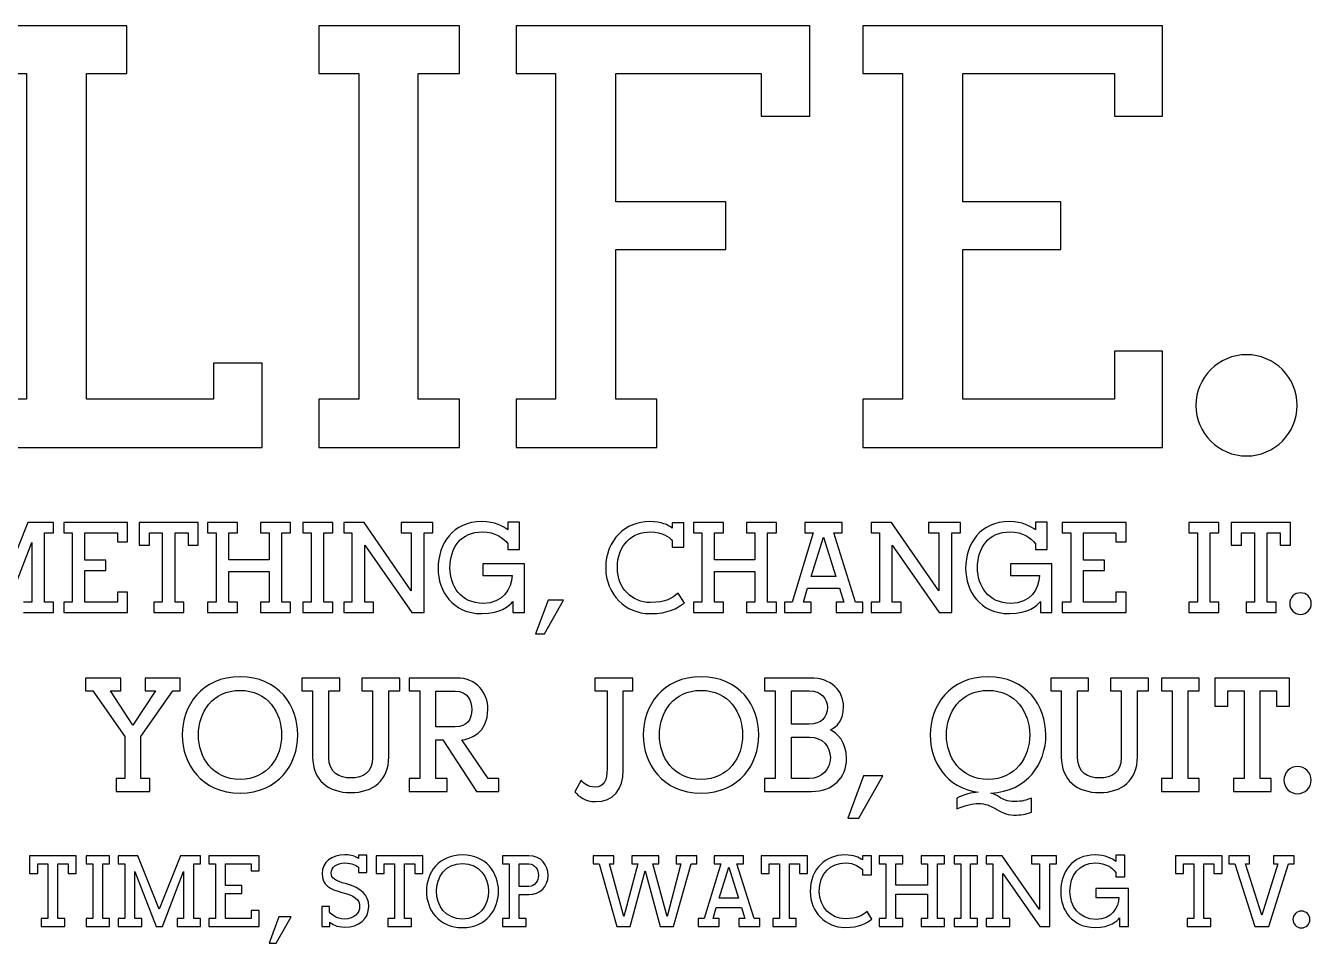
# Model space of a CAD drawing. Extents: x 11 to 200, y 17 to 278.
# Drawn here: x 112.2 to 199.4, y 213.9 to 276.1 of the extents above; entities that cross this region are included whole.
import ezdxf

# ---------------------------------------------------------------- set-up
doc = ezdxf.new("R2010")
doc.units = 0
doc.layers.add('Ebene_1', color=7, linetype='CONTINUOUS')

msp = doc.modelspace()

# ---------------------------------------------------------------- linework, layer by layer
at = {"layer": 'Ebene_1', "color": 7}
for points in [[(124.94152, 250.776953), (116.32778, 250.776953), (116.32778, 272.848812), (119.052812, 272.848812), (119.052812, 276.09398), (109.559421, 276.094156), (109.559421, 272.848812), (112.242402, 272.848812), (112.242402, 250.776953), (109.559421, 250.776953), (109.559421, 247.492133), (128.225528, 247.492133), (128.225528, 253.220715), (124.94152, 253.220715), (124.94152, 250.776953), (124.94152, 250.776953)], [(138.800395, 250.776953), (138.800395, 272.848812), (141.604202, 272.848812), (141.604202, 276.09398), (132.07003, 276.09398), (132.07003, 272.848812), (134.794427, 272.848812), (134.794427, 250.776953), (132.07003, 250.776953), (132.07003, 247.492133), (141.604202, 247.492133), (141.604202, 250.776953), (138.800395, 250.776953), (138.800395, 250.776953)], [(145.449445, 247.492133), (154.983264, 247.492133), (154.983264, 250.776953), (152.219568, 250.776953), (152.219568, 260.911765), (159.670446, 260.911765), (159.670446, 264.156332), (152.219568, 264.156332), (152.219568, 272.848812), (162.073498, 272.848812), (162.073498, 269.96496), (165.357788, 269.96496), (165.357788, 276.09398), (145.449445, 276.09398), (145.449445, 272.848812), (148.133554, 272.848812), (148.133554, 250.776953), (145.449445, 250.776953), (145.449445, 247.492133), (145.449445, 247.492133)], [(168.963318, 247.492133), (189.273758, 247.492133), (189.273758, 254.021627), (186.028908, 254.021627), (186.028908, 250.776953), (175.732806, 250.776953), (175.732806, 260.911765), (182.38295, 260.911765), (182.38295, 264.156332), (175.732806, 264.156332), (175.732806, 272.848812), (186.028908, 272.848812), (186.028908, 269.96496), (189.273758, 269.96496), (189.273758, 276.09398), (168.963318, 276.09398), (168.963318, 272.848812), (171.646475, 272.848812), (171.646475, 250.776953), (168.963318, 250.776953), (168.963318, 247.492133), (168.963318, 247.492133)], [(113.477477, 237.000557), (113.477477, 241.714586), (114.075365, 241.714586), (114.075365, 242.397952), (112.342414, 242.397952), (110.515202, 237.786405)], [(114.775911, 236.300858), (119.105235, 236.300858), (119.105235, 237.69246), (118.413685, 237.69246), (118.413685, 237.000557), (116.218736, 237.000557), (116.218736, 239.16111), (117.63588, 239.16111), (117.63588, 239.853013), (116.218736, 239.853013), (116.218736, 241.706119), (118.413685, 241.706119), (118.413685, 241.09151), (119.105235, 241.09151), (119.105235, 242.397952), (114.775911, 242.397952), (114.775911, 241.706119), (115.348575, 241.706119), (115.348575, 237.000557), (114.775911, 237.000557), (114.775911, 236.300858), (114.775911, 236.300858)], [(122.922431, 237.000557), (122.332552, 237.000557), (122.332552, 241.706119), (123.204513, 241.706119), (123.204513, 240.877691), (123.89571, 240.877691), (123.89571, 242.397952), (119.89073, 242.397952), (119.89073, 240.877691), (120.590782, 240.877691), (120.590782, 241.706119), (121.461755, 241.706119), (121.461755, 237.000557), (120.889726, 237.000557), (120.889726, 236.300858), (122.922431, 236.300858), (122.922431, 237.000557), (122.922431, 237.000557)], [(129.557476, 237.000557), (129.557476, 241.706119), (130.16376, 241.706119), (130.16376, 242.397952), (128.130878, 242.397952), (128.130878, 241.706119), (128.704883, 241.706119), (128.704883, 239.870017), (125.961824, 239.870017), (125.961824, 241.706119), (126.560523, 241.706119), (126.560523, 242.397952), (124.536813, 242.397952), (124.536813, 241.706119), (125.108878, 241.706119), (125.108878, 237.000557), (124.536813, 237.000557), (124.536813, 236.300858), (126.560523, 236.300858), (126.560523, 237.000557), (125.961824, 237.000557), (125.961824, 239.093024), (128.704883, 239.093024), (128.704883, 237.000557), (128.130878, 237.000557), (128.130878, 236.300858), (130.16376, 236.300858), (130.16376, 237.000557), (129.557476, 237.000557), (129.557476, 237.000557)], [(132.419245, 237.000557), (132.419245, 241.706119), (133.015686, 241.706119), (133.015686, 242.397952), (130.983157, 242.397952), (130.983157, 241.706119), (131.563688, 241.706119), (131.563688, 237.000557), (130.983157, 237.000557), (130.983157, 236.300858), (133.015686, 236.300858), (133.015686, 237.000557), (132.419245, 237.000557), (132.419245, 237.000557)], [(135.783298, 237.000557), (135.18541, 237.000557), (135.18541, 240.860334), (138.370359, 236.300858), (139.22461, 236.300858), (139.22461, 241.706119), (139.813008, 241.706119), (139.813008, 242.397952), (137.652597, 242.397952), (137.652597, 241.706119), (138.344959, 241.706119), (138.344959, 237.777727), (135.142019, 242.397952), (133.75913, 242.397952), (133.75913, 241.706119), (134.313132, 241.706119), (134.313132, 237.000557), (133.75913, 237.000557), (133.75913, 236.300858), (135.783298, 236.300858), (135.783298, 237.000557), (135.783298, 237.000557)], [(144.893749, 240.962993), (144.893749, 240.570069), (145.680232, 240.570069), (145.680232, 242.440849), (144.893749, 242.440849), (144.893749, 241.902546)], [(156.038916, 240.741484), (156.822788, 240.741484), (156.822788, 242.380912), (156.038916, 242.380912), (156.038916, 242.030251)], [(162.501946, 237.000557), (162.501946, 241.706119), (163.108971, 241.706119), (163.108971, 242.397952), (161.076971, 242.397952), (161.076971, 241.706119), (161.649282, 241.706119), (161.649282, 239.870017), (158.90767, 239.870017), (158.90767, 241.706119), (159.505275, 241.706119), (159.505275, 242.397952), (157.481883, 242.397952), (157.481883, 241.706119), (158.052925, 241.706119), (158.052925, 237.000557), (157.481883, 237.000557), (157.481883, 236.300858), (159.505275, 236.300858), (159.505275, 237.000557), (158.90767, 237.000557), (158.90767, 239.093024), (161.649282, 239.093024), (161.649282, 237.000557), (161.076971, 237.000557), (161.076971, 236.300858), (163.108971, 236.300858), (163.108971, 237.000557), (162.501946, 237.000557), (162.501946, 237.000557)], [(168.463644, 237.000557), (166.985787, 241.706119), (167.558134, 241.706119), (167.558134, 242.397952), (165.030022, 242.397952), (165.030022, 241.706119), (165.593726, 241.706119), (164.15972, 237.000557), (163.654471, 237.000557), (163.654471, 236.300858), (165.448981, 236.300858), (165.448981, 237.000557), (164.927858, 237.000557), (165.20112, 237.94833), (167.379205, 237.94833), (167.677972, 237.000557), (167.156849, 237.000557), (167.156849, 236.300858), (168.95905, 236.300858), (168.95905, 237.000557), (168.463644, 237.000557), (168.463644, 237.000557)], [(171.554436, 237.000557), (170.956724, 237.000557), (170.956724, 240.860334), (174.14132, 236.300858), (174.996065, 236.300858), (174.996065, 241.706119), (175.585451, 241.706119), (175.585451, 242.397952), (173.424899, 242.397952), (173.424899, 241.706119), (174.116273, 241.706119), (174.116273, 237.777727), (170.913968, 242.397952), (169.530902, 242.397952), (169.530902, 241.706119), (170.085434, 241.706119), (170.085434, 237.000557), (169.530902, 237.000557), (169.530902, 236.300858), (171.554436, 236.300858), (171.554436, 237.000557), (171.554436, 237.000557)], [(180.665592, 240.962993), (180.665592, 240.570069), (181.451369, 240.570069), (181.451369, 242.440849), (180.665592, 242.440849), (180.665592, 241.902546)], [(182.486066, 236.300858), (186.813098, 236.300858), (186.813098, 237.69246), (186.122218, 237.69246), (186.122218, 237.000557), (183.928398, 237.000557), (183.928398, 239.16111), (185.344554, 239.16111), (185.344554, 239.853013), (183.928398, 239.853013), (183.928398, 241.706119), (186.122218, 241.706119), (186.122218, 241.09151), (186.813098, 241.09151), (186.813098, 242.397952), (182.486066, 242.397952), (182.486066, 241.706119), (183.057461, 241.706119), (183.057461, 237.000557), (182.486066, 237.000557), (182.486066, 236.300858), (182.486066, 236.300858)], [(192.512046, 237.000557), (192.512046, 241.706119), (193.109616, 241.706119), (193.109616, 242.397952), (191.077899, 242.397952), (191.077899, 241.706119), (191.6591, 241.706119), (191.6591, 237.000557), (191.077899, 237.000557), (191.077899, 236.300858), (193.109616, 236.300858), (193.109616, 237.000557), (192.512046, 237.000557), (192.512046, 237.000557)], [(196.978213, 237.000557), (196.388862, 237.000557), (196.388862, 241.706119), (197.261458, 241.706119), (197.261458, 240.877691), (197.952338, 240.877691), (197.952338, 242.397952), (193.947852, 242.397952), (193.947852, 240.877691), (194.646916, 240.877691), (194.646916, 241.706119), (195.517854, 241.706119), (195.517854, 237.000557), (194.94653, 237.000557), (194.94653, 236.300858), (196.978213, 236.300858), (196.978213, 237.000557), (196.978213, 237.000557)], [(110.779291, 236.300858), (112.60735, 241.047942), (112.60735, 237.000557), (112.051831, 237.000557)], [(156.038916, 241.201682), (156.038916, 240.741484), (156.038916, 240.741484)], [(167.130638, 238.742715), (165.448981, 238.742715), (166.29459, 241.40714), (167.130638, 238.742715), (167.130638, 238.742715)], [(145.236085, 237.052134), (145.236085, 236.300858), (146.013748, 236.300858), (146.013748, 239.596473), (143.195053, 239.596473), (143.195053, 238.811084), (145.175054, 238.811084)], [(181.007751, 237.052134), (181.007751, 236.300858), (181.783756, 236.300858), (181.783756, 239.596473), (178.966191, 239.596473), (178.966191, 238.811084), (180.948802, 238.811084)], [(147.619804, 237.142339), (146.777653, 234.860466), (147.376176, 234.860466), (148.668224, 237.142339), (147.619804, 237.142339), (147.619804, 237.142339)], [(156.858631, 236.949475), (156.447715, 237.615484)], [(112.051831, 236.300858), (114.075365, 236.300858), (114.075365, 237.000557), (113.477477, 237.000557), (113.477477, 237.000557)], [(118.909761, 225.054549), (118.338543, 225.054549), (118.338543, 224.170982), (120.611737, 224.170982), (120.611737, 225.054549), (120.00944, 225.054549), (120.00944, 227.887461), (122.174719, 230.9912), (122.669843, 230.9912), (122.669843, 231.863795), (120.289404, 231.863795), (120.289404, 230.9912), (121.010552, 230.9912), (119.459353, 228.674332), (117.950523, 230.9912), (118.64045, 230.9912), (118.64045, 231.863795), (116.24837, 231.863795), (116.24837, 230.9912), (116.744128, 230.9912), (118.909761, 227.887461), (118.909761, 225.054549), (118.909761, 225.054549)], [(132.753572, 226.454654), (132.753572, 230.9912), (133.496522, 230.9912), (133.496522, 231.863795), (130.933697, 231.863795), (130.933697, 230.9912), (131.654387, 230.9912), (131.654387, 226.519777)], [(136.815879, 230.9912), (137.559146, 230.9912), (137.559146, 231.863795), (134.994346, 231.863795), (134.994346, 230.9912), (135.716658, 230.9912), (135.716658, 226.454654)], [(141.448204, 231.863795), (138.205788, 231.863795), (138.205788, 230.9912), (138.927642, 230.9912), (138.927642, 225.054549), (138.205788, 225.054549), (138.205788, 224.170982), (140.769918, 224.170982), (140.769918, 225.054549), (140.014868, 225.054549), (140.014868, 227.661718), (140.014868, 227.661718)], [(152.721041, 225.593312), (152.721041, 230.9912), (153.367365, 230.9912), (153.367365, 231.863795), (150.781645, 231.863795), (150.781645, 230.9912), (151.622985, 230.9912), (151.622985, 225.711669)], [(165.412469, 231.863795), (162.29924, 231.863795), (162.29924, 230.9912), (163.021694, 230.9912), (163.021694, 225.054549), (162.29924, 225.054549), (162.29924, 224.170982), (165.477803, 224.170982)], [(183.519141, 226.454654), (183.519141, 230.9912), (184.264031, 230.9912), (184.264031, 231.863795), (181.698596, 231.863795), (181.698596, 230.9912), (182.420591, 230.9912), (182.420591, 226.519777)], [(187.580918, 230.9912), (188.324221, 230.9912), (188.324221, 231.863795), (185.760409, 231.863795), (185.760409, 230.9912), (186.482368, 230.9912), (186.482368, 226.454654)], [(191.018985, 225.054549), (191.018985, 230.9912), (191.77206, 230.9912), (191.77206, 231.863795), (189.208282, 231.863795), (189.208282, 230.9912), (189.940085, 230.9912), (189.940085, 225.054549), (189.208282, 225.054549), (189.208282, 224.170982), (191.77206, 224.170982), (191.77206, 225.054549), (191.018985, 225.054549), (191.018985, 225.054549)], [(196.654081, 225.054549), (195.909155, 225.054549), (195.909155, 230.9912), (197.009328, 230.9912), (197.009328, 229.946554), (197.881924, 229.946554), (197.881924, 231.863795), (192.828029, 231.863795), (192.828029, 229.946554), (193.71209, 229.946554), (193.71209, 230.9912), (194.812263, 230.9912), (194.812263, 225.054549), (194.088645, 225.054549), (194.088645, 224.170982), (196.654081, 224.170982), (196.654081, 225.054549), (196.654081, 225.054549)], [(136.815879, 226.519777), (136.815879, 230.9912), (136.815879, 230.9912)], [(141.329847, 228.544968), (140.014868, 228.544968), (140.014868, 230.969927), (141.329847, 230.969927)], [(164.119785, 230.9912), (165.315702, 230.9912)], [(165.326814, 228.728307), (164.119785, 228.728307), (164.119785, 230.9912), (164.119785, 230.9912)], [(187.580918, 226.519777), (187.580918, 230.9912), (187.580918, 230.9912)], [(140.014868, 227.661718), (140.489495, 227.661718), (142.773343, 224.170982), (144.27099, 224.170982), (144.27099, 225.054549), (143.548854, 225.054549), (141.771701, 227.661718)], [(164.119785, 227.856028), (165.348298, 227.856028)], [(165.348298, 225.054549), (164.119785, 225.054549), (164.119785, 227.856028), (164.119785, 227.856028)], [(149.855357, 224.936016), (149.424121, 224.149357)], [(169.005228, 225.232808), (167.943014, 222.354529), (168.698241, 222.354529), (170.328674, 225.232808), (169.005228, 225.232808), (169.005228, 225.232808)], [(175.341505, 223.707185), (175.341505, 222.985649)], [(180.393777, 222.759095), (180.393777, 223.718298)], [(114.853169, 215.560312), (114.385456, 215.560312), (114.385456, 219.267195), (115.07616, 219.267195), (115.07616, 218.614274), (115.621378, 218.614274), (115.621378, 219.811848), (112.46377, 219.812025), (112.46377, 218.614274), (113.015338, 218.614274), (113.015338, 219.267195), (113.702267, 219.267195), (113.702267, 215.560312), (113.250711, 215.560312), (113.250711, 215.00959), (114.853169, 215.00959), (114.853169, 215.560312), (114.853169, 215.560312)], [(117.418146, 215.560312), (117.418146, 219.267195), (117.888786, 219.267195), (117.888786, 219.811848), (116.292114, 219.811848), (116.292114, 219.267195), (116.749208, 219.267195), (116.749208, 215.560312), (116.292114, 215.560312), (116.292114, 215.00959), (117.888786, 215.00959), (117.888786, 215.560312), (117.418146, 215.560312), (117.418146, 215.560312)], [(123.589887, 215.560312), (123.589887, 219.273721), (124.06074, 219.273721), (124.06074, 219.811848), (122.699123, 219.811848), (121.256615, 216.179648), (119.813154, 219.811848), (118.471963, 219.811848), (118.471963, 219.273721), (118.922355, 219.273721), (118.922355, 215.560312), (118.471963, 215.560312), (118.471963, 215.00959), (120.062815, 215.00959), (120.062815, 215.560312), (119.603921, 215.560312), (119.603921, 218.748541), (121.047418, 215.00959), (121.465001, 215.00959), (122.907509, 218.748541), (122.907509, 215.560312), (122.469288, 215.560312), (122.469288, 215.00959), (124.06074, 215.00959), (124.06074, 215.560312), (123.589887, 215.560312), (123.589887, 215.560312)], [(124.61446, 215.00959), (128.020846, 215.00959), (128.020846, 216.104365), (127.476193, 216.104365), (127.476193, 215.560312), (125.748181, 215.560312), (125.748181, 217.257737), (126.863418, 217.257737), (126.863418, 217.802109), (125.748181, 217.802109), (125.748181, 219.267195), (127.476193, 219.267195), (127.476193, 218.780926), (128.020846, 218.780926), (128.020846, 219.811848), (124.61446, 219.811848), (124.61446, 219.267195), (125.06531, 219.267195), (125.06531, 215.560312), (124.61446, 215.560312), (124.61446, 215.00959), (124.61446, 215.00959)], [(134.768745, 219.035349), (134.768745, 218.685005), (135.319501, 218.685005), (135.319501, 219.841975), (134.768745, 219.841975), (134.768745, 219.634048)], [(138.351838, 215.560312), (137.884266, 215.560312), (137.884266, 219.267195), (138.575146, 219.267195), (138.575146, 218.614274), (139.120153, 218.614274), (139.120153, 219.811848), (135.962756, 219.811848), (135.962756, 218.614274), (136.513795, 218.614274), (136.513795, 219.267195), (137.200265, 219.267195), (137.200265, 215.560312), (136.75005, 215.560312), (136.75005, 215.00959), (138.351838, 215.00959), (138.351838, 215.560312), (138.351838, 215.560312)], [(146.315338, 219.811848), (144.53575, 219.811848), (144.53575, 219.267195), (144.986141, 219.267195), (144.986141, 215.560312), (144.53575, 215.560312), (144.53575, 215.00959), (146.12639, 215.00959), (146.12639, 215.560312), (145.66224, 215.560312), (145.66224, 217.184218), (146.315338, 217.184218)], [(153.711218, 219.267195), (152.748381, 215.688335), (151.786568, 219.267195), (152.087805, 219.267195), (152.087805, 219.811848), (150.681104, 219.811848), (150.681104, 219.267195), (151.076356, 219.267195), (152.275765, 215.00959), (153.186143, 215.00959), (154.201861, 218.782901), (155.21772, 215.00959), (156.128945, 215.00959), (157.31509, 219.259786), (157.709954, 219.267195), (157.709954, 219.811848), (156.298243, 219.811848), (156.298243, 219.267195), (156.632394, 219.267195), (155.696898, 215.688335), (154.726548, 219.259786), (155.13584, 219.259786), (155.13584, 219.811848), (153.294552, 219.811848), (153.294552, 219.267195), (153.711218, 219.267195), (153.711218, 219.267195)], [(161.583807, 215.560312), (160.425496, 219.267195), (160.874618, 219.267195), (160.874618, 219.811848), (158.881988, 219.811848), (158.881988, 219.267195), (159.325182, 219.267195), (158.20095, 215.560312), (157.805733, 215.560312), (157.805733, 215.00959), (159.211411, 215.00959), (159.211411, 215.560312), (158.803071, 215.560312), (159.017384, 216.306542), (160.733789, 216.306542), (160.968562, 215.560312), (160.559411, 215.560312), (160.559411, 215.00959), (161.972956, 215.00959), (161.972956, 215.560312), (161.583807, 215.560312), (161.583807, 215.560312)], [(164.451784, 215.560312), (163.984389, 215.560312), (163.984389, 219.267195), (164.675939, 219.267195), (164.675939, 218.614274), (165.221087, 218.614274), (165.221087, 219.811848), (162.064008, 219.811848), (162.064008, 218.614274), (162.6136, 218.614274), (162.6136, 219.267195), (163.301023, 219.267195), (163.301023, 215.560312), (162.850491, 215.560312), (162.850491, 215.00959), (164.451784, 215.00959), (164.451784, 215.560312), (164.451784, 215.560312)], [(168.935449, 218.508828), (169.550587, 218.508828), (169.550587, 219.801547), (168.935449, 219.801547), (168.935449, 219.526345)], [(174.026879, 215.560312), (174.026879, 219.267195), (174.50327, 219.267195), (174.50327, 219.811848), (172.906245, 219.811848), (172.906245, 219.267195), (173.356954, 219.267195), (173.356954, 217.813574), (171.193615, 217.813574), (171.193615, 219.267195), (171.665913, 219.267195), (171.665913, 219.811848), (170.072981, 219.811848), (170.072981, 219.267195), (170.524325, 219.267195), (170.524325, 215.560312), (170.072981, 215.560312), (170.072981, 215.00959), (171.665913, 215.00959), (171.665913, 215.560312), (171.193615, 215.560312), (171.193615, 217.206831), (173.356954, 217.206831), (173.356954, 215.560312), (172.906245, 215.560312), (172.906245, 215.00959), (174.50327, 215.00959), (174.50327, 215.560312), (174.026879, 215.560312), (174.026879, 215.560312)], [(176.27305, 215.560312), (176.27305, 219.267195), (176.744573, 219.267195), (176.744573, 219.811848), (175.146701, 219.811848), (175.146701, 219.267195), (175.605101, 219.267195), (175.605101, 215.560312), (175.146701, 215.560312), (175.146701, 215.00959), (176.744573, 215.00959), (176.744573, 215.560312), (176.27305, 215.560312), (176.27305, 215.560312)], [(178.923646, 215.560312), (178.450465, 215.560312), (178.450465, 218.601009), (180.968452, 215.00959), (181.636401, 215.00959), (181.636401, 219.267195), (182.099704, 219.267195), (182.099704, 219.811848), (180.400338, 219.811848), (180.400338, 219.267195), (180.947179, 219.267195), (180.947179, 216.173122), (178.417727, 219.811848), (177.330643, 219.811848), (177.330643, 219.267195), (177.76777, 219.267195), (177.76777, 215.560312), (177.330643, 215.560312), (177.330643, 215.00959), (178.923646, 215.00959), (178.923646, 215.560312), (178.923646, 215.560312)], [(186.105849, 218.682889), (186.105849, 218.372303), (186.723069, 218.372303), (186.723069, 219.848361), (186.105849, 219.848361), (186.105849, 219.425345)], [(192.548065, 215.560312), (192.081481, 215.560312), (192.081481, 219.267195), (192.772361, 219.267195), (192.772361, 218.614274), (193.315886, 218.614274), (193.315886, 219.811848), (190.159442, 219.811848), (190.159442, 218.614274), (190.711186, 218.614274), (190.711186, 219.267195), (191.397163, 219.267195), (191.397163, 215.560312), (190.946948, 215.560312), (190.946948, 215.00959), (192.548065, 215.00959), (192.548065, 215.560312), (192.548065, 215.560312)], [(197.097734, 219.267195), (196.005746, 215.789194), (194.905608, 219.267195), (195.187195, 219.267195), (195.187195, 219.811848), (193.780847, 219.811848), (193.780847, 219.267195), (194.175429, 219.267195), (195.5326, 215.00959), (196.480549, 215.00959), (197.829571, 219.267195), (198.217556, 219.267195), (198.217556, 219.811848), (196.811243, 219.811848), (196.811243, 219.267195), (197.097734, 219.267195), (197.097734, 219.267195)], [(146.315338, 217.735116), (145.66224, 217.735116), (145.66224, 219.25326), (146.315338, 219.25326)], [(160.539937, 216.926197), (159.211411, 216.926197), (159.879537, 219.030939), (160.539937, 216.926197), (160.539937, 216.926197)], [(168.935449, 218.872965), (168.935449, 218.508828), (168.935449, 218.508828)], [(186.376006, 215.597494), (186.376006, 215.004828), (186.985006, 215.004828), (186.985006, 217.601519), (184.763353, 217.601519), (184.763353, 216.988215), (186.328522, 216.988215)], [(132.809558, 215.966324), (132.809558, 216.369901), (132.273406, 216.369901), (132.273406, 215.010895), (132.814991, 215.010895), (132.814991, 215.313438)], [(129.370398, 215.671825), (128.708163, 213.87615), (129.17884, 213.87615), (130.197485, 215.671825), (129.370398, 215.671825), (129.370398, 215.671825)], [(169.57754, 215.516426), (169.256512, 216.042312)]]:
    msp.add_lwpolyline(points, dxfattribs=at)
for points in [[(194.984172, 253.787347), (193.09487, 253.787347), (191.549386, 252.242039), (191.549386, 250.35309)], [(198.415641, 250.35309), (198.415641, 252.242039), (196.871815, 253.787347), (194.984172, 253.787347)], [(191.549386, 250.35309), (191.549386, 248.464953), (193.09487, 246.920104), (194.984172, 246.920104)], [(194.984172, 246.920104), (196.871815, 246.920104), (198.415641, 248.464953), (198.415641, 250.35309)], [(143.126967, 242.465755), (141.162207, 242.465755), (140.163387, 240.980349), (140.163387, 239.289309)], [(144.893749, 241.902546), (144.587115, 242.158592), (144.014133, 242.465755), (143.126967, 242.465755)], [(154.509307, 242.465755), (152.895701, 242.465755), (151.528864, 241.26176), (151.528864, 239.332066)], [(156.038916, 242.030251), (155.748157, 242.244211), (155.337876, 242.465755), (154.509307, 242.465755)], [(178.899057, 242.465755), (176.934473, 242.465755), (175.934172, 240.980349), (175.934172, 239.289309)], [(180.665592, 241.902546), (180.357793, 242.158592), (179.786399, 242.465755), (178.899057, 242.465755)], [(140.965886, 239.323211), (140.965886, 240.706417), (141.709153, 241.773852), (143.178191, 241.773852)], [(143.178191, 241.773852), (144.031137, 241.773852), (144.595511, 241.373273), (144.893749, 240.962993)], [(152.315523, 239.323211), (152.315523, 240.877691), (153.270775, 241.773852), (154.57757, 241.773852)], [(154.57757, 241.773852), (155.364052, 241.773852), (155.807388, 241.41603), (156.038916, 241.201682)], [(176.736388, 239.323211), (176.736388, 240.706417), (177.481279, 241.773852), (178.949822, 241.773852)], [(178.949822, 241.773852), (179.804426, 241.773852), (180.365943, 241.373273), (180.665592, 240.962993)], [(140.163387, 239.289309), (140.163387, 237.751868), (141.13663, 236.231925), (143.126967, 236.231925)], [(143.219607, 236.92411), (141.709153, 236.92411), (140.965886, 238.119251), (140.965886, 239.323211)], [(151.528864, 239.332066), (151.528864, 237.529865), (152.8872, 236.231925), (154.509307, 236.231925)], [(154.544338, 236.983201), (153.323515, 236.983201), (152.315523, 237.94833), (152.315523, 239.323211)], [(175.934172, 239.289309), (175.934172, 237.751868), (176.908297, 236.231925), (178.899057, 236.231925)], [(178.992367, 236.92411), (177.481279, 236.92411), (176.736388, 238.119251), (176.736388, 239.323211)], [(145.175054, 238.811084), (145.133144, 237.923283), (144.560938, 236.92411), (143.219607, 236.92411)], [(180.948802, 238.811084), (180.904599, 237.923283), (180.333205, 236.92411), (178.992367, 236.92411)], [(156.447715, 237.615484), (156.030238, 237.282321), (155.620275, 236.983201), (154.544338, 236.983201)], [(198.639937, 237.642013), (198.235548, 237.642013), (197.906512, 237.312801), (197.906512, 236.910211)], [(199.370117, 236.910211), (199.370117, 237.312801), (199.041046, 237.642013), (198.639937, 237.642013)], [(143.126967, 236.231925), (144.450413, 236.231925), (144.987588, 236.778907), (145.236085, 237.052134)], [(154.509307, 236.231925), (155.824286, 236.231925), (156.371586, 236.590489), (156.858631, 236.949475)], [(178.899057, 236.231925), (180.221903, 236.231925), (180.758902, 236.778907), (181.007751, 237.052134)], [(197.906512, 236.910211), (197.906512, 236.507939), (198.235548, 236.178726), (198.639937, 236.178726)], [(198.639937, 236.178726), (199.041046, 236.178726), (199.370117, 236.507939), (199.370117, 236.910211)], [(126.731938, 231.949767), (124.123463, 231.949767), (122.809296, 229.97781), (122.809296, 228.006206)], [(130.653415, 228.006206), (130.653415, 229.97781), (129.339283, 231.949767), (126.731938, 231.949767)], [(157.989742, 231.949767), (155.382573, 231.949767), (154.067594, 229.97781), (154.067594, 228.006206)], [(161.91189, 228.006206), (161.91189, 229.97781), (160.597264, 231.949767), (157.989742, 231.949767)], [(177.451822, 231.949767), (174.845464, 231.949767), (173.530168, 229.97781), (173.530168, 228.006206)], [(181.374428, 228.006206), (181.374428, 229.97781), (180.059802, 231.949767), (177.451822, 231.949767)], [(123.90834, 228.006206), (123.90834, 229.514966), (124.856253, 231.023302), (126.731938, 231.023302)], [(126.731938, 231.023302), (128.606316, 231.023302), (129.553736, 229.514966), (129.553736, 228.006206)], [(143.539365, 229.730442), (143.539365, 230.883638), (142.752035, 231.863795), (141.448204, 231.863795)], [(155.167096, 228.006206), (155.167096, 229.514966), (156.114693, 231.023302), (157.989742, 231.023302)], [(157.989742, 231.023302), (159.865426, 231.023302), (160.812529, 229.514966), (160.812529, 228.006206)], [(167.654089, 229.913957), (167.654089, 231.001995), (166.813385, 231.863795), (165.412469, 231.863795)], [(174.629353, 228.006206), (174.629353, 229.514966), (175.577266, 231.023302), (177.451822, 231.023302)], [(177.451822, 231.023302), (179.326342, 231.023302), (180.275914, 229.514966), (180.275914, 228.006206)], [(141.329847, 230.969927), (142.181346, 230.969927), (142.439686, 230.32325), (142.439686, 229.730442)], [(165.315702, 230.9912), (166.146105, 230.9912), (166.555186, 230.452755), (166.555186, 229.870425)], [(142.439686, 229.730442), (142.439686, 229.073112), (142.148432, 228.544968), (141.329847, 228.544968)], [(141.771701, 227.661718), (142.32147, 227.70511), (143.539365, 228.12555), (143.539365, 229.730442)], [(166.555186, 229.870425), (166.555186, 229.213094), (166.156724, 228.728307), (165.326814, 228.728307)], [(166.77084, 228.340498), (167.200876, 228.544968), (167.654089, 229.019913), (167.654089, 229.913957)], [(122.809296, 228.006206), (122.809296, 226.03439), (124.123463, 224.063561), (126.731938, 224.063561)], [(126.731938, 224.989532), (124.856253, 224.989532), (123.90834, 226.498187), (123.90834, 228.006206)], [(126.731938, 224.063561), (129.339283, 224.063561), (130.653415, 226.03439), (130.653415, 228.006206)], [(129.553736, 228.006206), (129.553736, 226.498187), (128.606316, 224.989532), (126.731938, 224.989532)], [(154.067594, 228.006206), (154.067594, 226.03439), (155.382573, 224.063561), (157.989742, 224.063561)], [(157.989742, 224.989532), (156.114693, 224.989532), (155.167096, 226.498187), (155.167096, 228.006206)], [(157.989742, 224.063561), (160.597264, 224.063561), (161.91189, 226.03439), (161.91189, 228.006206)], [(160.812529, 228.006206), (160.812529, 226.498187), (159.865426, 224.989532), (157.989742, 224.989532)], [(165.348298, 227.856028), (166.232042, 227.856028), (166.759692, 227.230659), (166.759692, 226.454654)], [(167.858383, 226.401772), (167.858383, 227.554297), (167.223665, 228.082159), (166.77084, 228.340498)], [(173.530168, 228.006206), (173.530168, 226.206898), (174.617887, 224.408049), (176.77403, 224.117078)], [(177.451822, 224.989532), (175.577266, 224.989532), (174.629353, 226.498187), (174.629353, 228.006206)], [(180.275914, 228.006206), (180.275914, 226.498187), (179.326342, 224.989532), (177.451822, 224.989532)], [(177.635196, 224.063561), (180.12369, 224.160152), (181.374428, 226.088894), (181.374428, 228.006206)], [(131.654387, 226.519777), (131.654387, 224.914391), (132.731806, 224.095347), (134.239966, 224.095347)], [(134.239966, 225.086758), (133.475708, 225.086758), (132.753572, 225.442393), (132.753572, 226.454654)], [(134.239966, 224.095347), (135.738284, 224.095347), (136.815879, 224.914391), (136.815879, 226.519777)], [(135.716658, 226.454654), (135.716658, 225.442393), (135.080635, 225.086758), (134.239966, 225.086758)], [(166.759692, 226.454654), (166.759692, 225.679284), (166.178314, 225.054549), (165.348298, 225.054549)], [(165.477803, 224.170982), (166.9316, 224.170982), (167.858383, 225.108736), (167.858383, 226.401772)], [(182.420591, 226.519777), (182.420591, 224.914391), (183.497868, 224.095347), (185.005676, 224.095347)], [(185.005676, 225.086758), (184.241136, 225.086758), (183.519141, 225.442393), (183.519141, 226.454654)], [(185.005676, 224.095347), (186.503676, 224.095347), (187.580918, 224.914391), (187.580918, 226.519777)], [(186.482368, 226.454654), (186.482368, 225.442393), (185.845534, 225.086758), (185.005676, 225.086758)], [(198.440195, 225.864104), (197.932688, 225.864104), (197.516869, 225.448779), (197.516869, 224.940426)], [(199.363555, 224.940426), (199.363555, 225.448779), (198.947736, 225.864104), (198.440195, 225.864104)], [(150.803765, 224.47236), (150.297246, 224.47236), (150.059686, 224.688295), (149.855357, 224.936016)], [(151.622985, 225.711669), (151.622985, 224.925045), (151.417386, 224.47236), (150.803765, 224.47236)], [(150.825213, 223.481231), (152.063534, 223.481231), (152.721041, 224.321759), (152.721041, 225.593312)], [(197.516869, 224.940426), (197.516869, 224.43292), (197.932688, 224.017383), (198.440195, 224.017383)], [(198.440195, 224.017383), (198.947736, 224.017383), (199.363555, 224.43292), (199.363555, 224.940426)], [(149.424121, 224.149357), (149.71474, 223.825683), (150.146257, 223.481231), (150.825213, 223.481231)], [(176.77403, 224.117078), (176.39751, 224.084516), (175.781913, 223.987432), (175.341505, 223.707185)], [(178.227827, 223.783315), (178.044488, 223.891018), (177.882387, 223.998721), (177.635196, 224.063561)], [(175.341505, 222.985649), (175.953821, 223.255136), (176.418783, 223.351903), (176.795302, 223.351903)], [(176.795302, 223.351903), (177.268448, 223.351903), (177.602458, 223.201267), (177.905318, 223.028547)], [(179.229786, 223.492061), (178.735368, 223.492061), (178.486519, 223.632149), (178.227827, 223.783315)], [(180.393777, 223.718298), (180.017257, 223.567168), (179.812575, 223.492061), (179.229786, 223.492061)], [(177.905318, 223.028547), (178.303145, 222.813105), (178.637085, 222.56542), (179.208479, 222.56542)], [(179.208479, 222.56542), (179.650545, 222.56542), (180.027064, 222.629908), (180.393777, 222.759095)], [(133.846548, 219.868857), (132.94185, 219.868857), (132.300253, 219.398322), (132.300253, 218.597446)], [(134.768745, 219.634048), (134.580643, 219.754557), (134.310839, 219.868857), (133.846548, 219.868857)], [(141.813435, 219.868857), (140.187094, 219.868857), (139.370307, 218.637204), (139.370307, 217.405869)], [(144.256915, 217.405869), (144.256915, 218.637204), (143.440481, 219.868857), (141.813435, 219.868857)], [(147.616876, 218.490484), (147.616876, 219.15861), (147.17548, 219.811848), (146.315338, 219.811848)], [(167.734628, 219.868857), (166.465334, 219.868857), (165.39363, 218.919603), (165.39363, 217.396202)], [(168.935449, 219.526345), (168.70706, 219.693985), (168.38441, 219.868857), (167.734628, 219.868857)], [(184.709378, 219.868857), (183.160613, 219.868857), (182.376388, 218.695977), (182.376388, 217.361842)], [(186.105849, 219.425345), (185.861903, 219.626887), (185.411688, 219.868857), (184.709378, 219.868857)], [(132.915991, 218.658477), (132.915991, 219.001447), (133.266652, 219.324627), (133.846548, 219.324627)], [(133.846548, 219.324627), (134.324421, 219.324627), (134.620437, 219.135714), (134.768745, 219.035349)], [(140.052544, 217.405869), (140.052544, 218.348561), (140.64387, 219.290901), (141.813435, 219.290901)], [(141.813435, 219.290901), (142.982752, 219.290901), (143.574713, 218.348561), (143.574713, 217.405869)], [(146.315338, 219.25326), (146.739024, 219.25326), (146.966918, 218.855432), (146.966918, 218.490484)], [(166.009228, 217.390029), (166.009228, 218.61706), (166.760997, 219.324627), (167.788321, 219.324627)], [(167.788321, 219.324627), (168.405188, 219.324627), (168.754897, 219.041064), (168.935449, 218.872965)], [(183.005073, 217.388688), (183.005073, 218.4799), (183.589555, 219.324627), (184.7503, 219.324627)], [(184.7503, 219.324627), (185.424776, 219.324627), (185.870087, 219.007162), (186.105849, 218.682889)], [(132.300253, 218.597446), (132.300253, 217.816996), (132.86258, 217.520804), (133.570041, 217.352176)], [(133.939858, 217.904379), (133.145332, 218.126911), (132.915991, 218.261143), (132.915991, 218.658477)], [(146.966918, 218.490484), (146.966918, 218.106274), (146.739024, 217.735116), (146.315338, 217.735116)], [(146.315338, 217.184218), (147.087886, 217.184218), (147.616876, 217.702061), (147.616876, 218.490484)], [(133.570041, 217.352176), (134.519754, 217.123294), (134.843251, 216.827348), (134.843251, 216.350075)], [(135.459307, 216.377098), (135.459307, 217.157689), (134.937725, 217.621839), (133.939858, 217.904379)], [(139.370307, 217.405869), (139.370307, 216.173933), (140.187094, 214.942139), (141.813435, 214.942139)], [(141.813435, 215.520377), (140.64387, 215.520377), (140.052544, 216.462576), (140.052544, 217.405869)], [(141.813435, 214.942139), (143.440481, 214.942139), (144.256915, 216.173933), (144.256915, 217.405869)], [(143.574713, 217.405869), (143.574713, 216.462576), (142.982752, 215.520377), (141.813435, 215.520377)], [(165.39363, 217.396202), (165.39363, 215.974508), (166.459584, 214.951805), (167.734628, 214.951805)], [(167.760663, 215.542955), (166.800967, 215.542955), (166.009228, 216.305237), (166.009228, 217.390029)], [(182.376388, 217.361842), (182.376388, 216.151638), (183.139305, 214.951805), (184.709378, 214.951805)], [(184.784661, 215.496318), (183.589555, 215.496318), (183.005073, 216.441762), (183.005073, 217.388688)], [(134.843251, 216.350075), (134.843251, 215.959303), (134.519754, 215.522494), (133.798076, 215.522494)], [(133.825911, 214.971102), (134.809878, 214.971102), (135.459307, 215.508559), (135.459307, 216.377098)], [(186.328522, 216.988215), (186.294126, 216.286399), (185.842253, 215.496318), (184.784661, 215.496318)], [(133.798076, 215.522494), (133.259632, 215.522494), (132.895847, 215.858762), (132.809558, 215.966324)], [(132.814991, 215.313438), (132.94185, 215.192788), (133.293498, 214.971102), (133.825911, 214.971102)], [(167.734628, 214.951805), (168.767985, 214.951805), (169.19594, 215.234521), (169.57754, 215.516426)], [(169.256512, 216.042312), (168.928922, 215.779528), (168.606766, 215.542955), (167.760663, 215.542955)], [(184.709378, 214.951805), (185.755505, 214.951805), (186.181131, 215.382335), (186.376006, 215.597494)], [(198.697264, 216.065384), (198.381281, 216.065384), (198.122624, 215.806233), (198.122624, 215.490074)], [(198.122624, 215.490074), (198.122624, 215.172962), (198.381281, 214.913952), (198.697264, 214.913952)], [(199.273526, 215.490074), (199.273526, 215.806233), (199.013211, 216.065384), (198.697264, 216.065384)], [(198.697264, 214.913952), (199.013211, 214.913952), (199.273526, 215.172962), (199.273526, 215.490074)]]:
    msp.add_open_spline(points, degree=3, dxfattribs=at)

doc.saveas('drawing.dxf')
